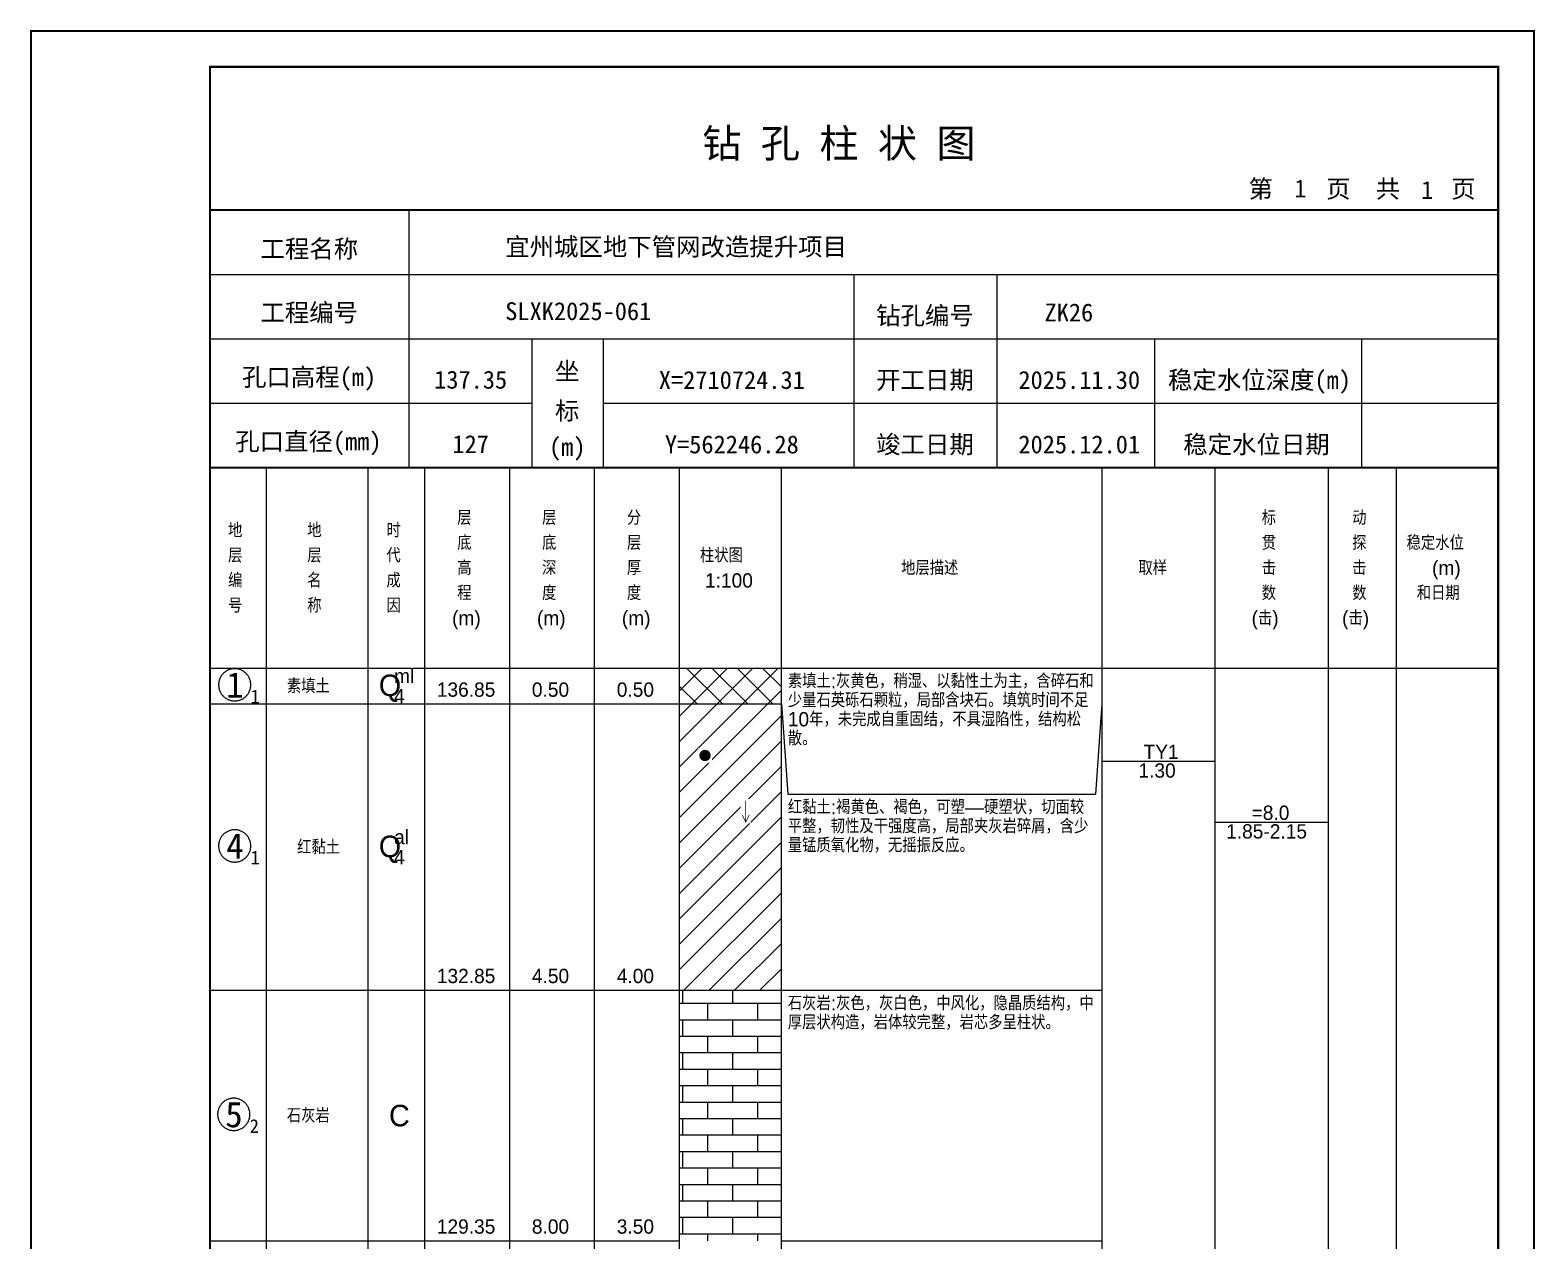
# Model space of a CAD drawing. Header units: millimetres. Extents: x 12489 to 89920, y 4630 to 4927.
# Drawn here: x 43949.3 to 44159.6, y 4757.7 to 4926.8 of the extents above; entities that cross this region are included whole.
import ezdxf
from ezdxf.enums import TextEntityAlignment as Align

# ---------------------------------------------------------------- set-up
doc = ezdxf.new("R2010")
doc.units = ezdxf.units.MM
doc.layers.add('GICAD_QUYANG', color=7, linetype='Continuous')
doc.layers.add('ZZT_TC', color=7, linetype='Continuous')
doc.styles.add('成果图图块', font='', dxfattribs={"height": 2.5})
doc.styles.add('成果图模板', font='')
doc.styles.add('成果图模板标题', font='simhei.ttf')
doc.styles.add('成果图表体', font='Comfont.shx', dxfattribs={"height": 2, "bigfont": 'Hztxt12a.shx'})
doc.styles.get('成果图图块').set_extended_font_data('FangSong_GB2312')
doc.styles.get('成果图模板').set_extended_font_data('FangSong_GB2312')

# ---------------------------------------------------------------- blocks, each defined once
blk = doc.blocks.new('DCBH-1-1-1258', base_point=(0.3, -0.11))
at = {"layer": 'ZZT_TC', "color": 7}
blk.add_polyline3d([(-0.19, 2.31, 0), (-0.3, 2.31, 0), (-0.41, 2.3, 0), (-0.52, 2.29, 0), (-0.63, 2.27, 0), (-0.73, 2.24, 0), (-0.84, 2.21, 0), (-0.95, 2.18, 0), (-1.05, 2.14, 0), (-1.15, 2.09, 0), (-1.25, 2.04, 0), (-1.35, 1.99, 0), (-1.44, 1.93, 0), (-1.53, 1.87, 0), (-1.62, 1.8, 0), (-1.7, 1.73, 0), (-1.78, 1.65, 0), (-1.86, 1.57, 0), (-1.93, 1.49, 0), (-2, 1.4, 0), (-2.06, 1.31, 0), (-2.12, 1.22, 0), (-2.17, 1.12, 0), (-2.22, 1.02, 0), (-2.27, 0.92, 0), (-2.31, 0.82, 0), (-2.34, 0.71, 0), (-2.37, 0.61, 0), (-2.4, 0.5, 0), (-2.41, 0.39, 0), (-2.43, 0.28, 0), (-2.44, 0.17, 0), (-2.44, 0.06, 0), (-2.44, -0.05, 0), (-2.43, -0.16, 0), (-2.41, -0.27, 0), (-2.4, -0.38, 0), (-2.37, -0.49, 0), (-2.34, -0.6, 0), (-2.31, -0.7, 0), (-2.27, -0.8, 0), (-2.22, -0.9, 0), (-2.17, -1, 0), (-2.12, -1.1, 0), (-2.06, -1.19, 0), (-2, -1.28, 0), (-1.93, -1.37, 0), (-1.86, -1.45, 0), (-1.78, -1.53, 0), (-1.7, -1.61, 0), (-1.62, -1.68, 0), (-1.53, -1.75, 0), (-1.44, -1.81, 0), (-1.35, -1.87, 0), (-1.25, -1.93, 0), (-1.15, -1.98, 0), (-1.05, -2.02, 0), (-0.95, -2.06, 0), (-0.84, -2.1, 0), (-0.73, -2.13, 0), (-0.63, -2.15, 0), (-0.52, -2.17, 0), (-0.41, -2.18, 0), (-0.3, -2.19, 0), (-0.19, -2.19, 0), (-0.08, -2.19, 0), (0.03, -2.18, 0), (0.14, -2.17, 0), (0.25, -2.15, 0), (0.36, -2.13, 0), (0.47, -2.1, 0), (0.57, -2.06, 0), (0.67, -2.02, 0), (0.77, -1.98, 0), (0.87, -1.93, 0), (0.97, -1.87, 0), (1.06, -1.81, 0), (1.15, -1.75, 0), (1.24, -1.68, 0), (1.32, -1.61, 0), (1.4, -1.53, 0), (1.48, -1.45, 0), (1.55, -1.37, 0), (1.62, -1.28, 0), (1.68, -1.19, 0), (1.74, -1.1, 0), (1.8, -1, 0), (1.85, -0.9, 0), (1.89, -0.8, 0), (1.93, -0.7, 0), (1.97, -0.6, 0), (2, -0.49, 0), (2.02, -0.38, 0), (2.04, -0.27, 0), (2.05, -0.16, 0), (2.06, -0.05, 0), (2.06, 0.06, 0), (2.06, 0.17, 0), (2.05, 0.28, 0), (2.04, 0.39, 0), (2.02, 0.5, 0), (2, 0.61, 0), (1.97, 0.71, 0), (1.93, 0.82, 0), (1.89, 0.92, 0), (1.85, 1.02, 0), (1.8, 1.12, 0), (1.74, 1.22, 0), (1.68, 1.31, 0), (1.62, 1.4, 0), (1.55, 1.49, 0), (1.48, 1.57, 0), (1.4, 1.65, 0), (1.32, 1.73, 0), (1.24, 1.8, 0), (1.15, 1.87, 0), (1.06, 1.93, 0), (0.97, 1.99, 0), (0.87, 2.04, 0), (0.77, 2.09, 0), (0.67, 2.14, 0), (0.57, 2.18, 0), (0.47, 2.21, 0), (0.36, 2.24, 0), (0.25, 2.27, 0), (0.14, 2.29, 0), (0.03, 2.3, 0), (-0.08, 2.31, 0), (-0.19, 2.31, 0)], dxfattribs=at)
at = {"style": '成果图图块'}
blk.add_text('1', height=3.57, dxfattribs=at).set_placement((-0.16, -1.74), align=Align.CENTER)
blk.add_text('1', height=1.91, dxfattribs=at).set_placement((2.03, -2.53))
blk = doc.blocks.new('DCBH-1-1-1259', base_point=(0.3, -0.11))
at = {"layer": 'ZZT_TC', "color": 7}
blk.add_polyline3d([(-0.19, 2.31, 0), (-0.3, 2.31, 0), (-0.41, 2.3, 0), (-0.52, 2.29, 0), (-0.63, 2.27, 0), (-0.73, 2.24, 0), (-0.84, 2.21, 0), (-0.95, 2.18, 0), (-1.05, 2.14, 0), (-1.15, 2.09, 0), (-1.25, 2.04, 0), (-1.35, 1.99, 0), (-1.44, 1.93, 0), (-1.53, 1.87, 0), (-1.62, 1.8, 0), (-1.7, 1.73, 0), (-1.78, 1.65, 0), (-1.86, 1.57, 0), (-1.93, 1.49, 0), (-2, 1.4, 0), (-2.06, 1.31, 0), (-2.12, 1.22, 0), (-2.17, 1.12, 0), (-2.22, 1.02, 0), (-2.27, 0.92, 0), (-2.31, 0.82, 0), (-2.34, 0.71, 0), (-2.37, 0.61, 0), (-2.4, 0.5, 0), (-2.41, 0.39, 0), (-2.43, 0.28, 0), (-2.44, 0.17, 0), (-2.44, 0.06, 0), (-2.44, -0.05, 0), (-2.43, -0.16, 0), (-2.41, -0.27, 0), (-2.4, -0.38, 0), (-2.37, -0.49, 0), (-2.34, -0.6, 0), (-2.31, -0.7, 0), (-2.27, -0.8, 0), (-2.22, -0.9, 0), (-2.17, -1, 0), (-2.12, -1.1, 0), (-2.06, -1.19, 0), (-2, -1.28, 0), (-1.93, -1.37, 0), (-1.86, -1.45, 0), (-1.78, -1.53, 0), (-1.7, -1.61, 0), (-1.62, -1.68, 0), (-1.53, -1.75, 0), (-1.44, -1.81, 0), (-1.35, -1.87, 0), (-1.25, -1.93, 0), (-1.15, -1.98, 0), (-1.05, -2.02, 0), (-0.95, -2.06, 0), (-0.84, -2.1, 0), (-0.73, -2.13, 0), (-0.63, -2.15, 0), (-0.52, -2.17, 0), (-0.41, -2.18, 0), (-0.3, -2.19, 0), (-0.19, -2.19, 0), (-0.08, -2.19, 0), (0.03, -2.18, 0), (0.14, -2.17, 0), (0.25, -2.15, 0), (0.36, -2.13, 0), (0.47, -2.1, 0), (0.57, -2.06, 0), (0.67, -2.02, 0), (0.77, -1.98, 0), (0.87, -1.93, 0), (0.97, -1.87, 0), (1.06, -1.81, 0), (1.15, -1.75, 0), (1.24, -1.68, 0), (1.32, -1.61, 0), (1.4, -1.53, 0), (1.48, -1.45, 0), (1.55, -1.37, 0), (1.62, -1.28, 0), (1.68, -1.19, 0), (1.74, -1.1, 0), (1.8, -1, 0), (1.85, -0.9, 0), (1.89, -0.8, 0), (1.93, -0.7, 0), (1.97, -0.6, 0), (2, -0.49, 0), (2.02, -0.38, 0), (2.04, -0.27, 0), (2.05, -0.16, 0), (2.06, -0.05, 0), (2.06, 0.06, 0), (2.06, 0.17, 0), (2.05, 0.28, 0), (2.04, 0.39, 0), (2.02, 0.5, 0), (2, 0.61, 0), (1.97, 0.71, 0), (1.93, 0.82, 0), (1.89, 0.92, 0), (1.85, 1.02, 0), (1.8, 1.12, 0), (1.74, 1.22, 0), (1.68, 1.31, 0), (1.62, 1.4, 0), (1.55, 1.49, 0), (1.48, 1.57, 0), (1.4, 1.65, 0), (1.32, 1.73, 0), (1.24, 1.8, 0), (1.15, 1.87, 0), (1.06, 1.93, 0), (0.97, 1.99, 0), (0.87, 2.04, 0), (0.77, 2.09, 0), (0.67, 2.14, 0), (0.57, 2.18, 0), (0.47, 2.21, 0), (0.36, 2.24, 0), (0.25, 2.27, 0), (0.14, 2.29, 0), (0.03, 2.3, 0), (-0.08, 2.31, 0), (-0.19, 2.31, 0)], dxfattribs=at)
at = {"style": '成果图图块'}
blk.add_text('4', height=3.57, dxfattribs=at).set_placement((-0.16, -1.74), align=Align.CENTER)
blk.add_text('1', height=1.91, dxfattribs=at).set_placement((2.03, -2.53))
blk = doc.blocks.new('DCBH-1-1-1260', base_point=(0.43, -0.11))
at = {"layer": 'ZZT_TC', "color": 7}
blk.add_polyline3d([(-0.19, 2.31, 0), (-0.3, 2.31, 0), (-0.41, 2.3, 0), (-0.52, 2.29, 0), (-0.63, 2.27, 0), (-0.73, 2.24, 0), (-0.84, 2.21, 0), (-0.95, 2.18, 0), (-1.05, 2.14, 0), (-1.15, 2.09, 0), (-1.25, 2.04, 0), (-1.35, 1.99, 0), (-1.44, 1.93, 0), (-1.53, 1.87, 0), (-1.62, 1.8, 0), (-1.7, 1.73, 0), (-1.78, 1.65, 0), (-1.86, 1.57, 0), (-1.93, 1.49, 0), (-2, 1.4, 0), (-2.06, 1.31, 0), (-2.12, 1.22, 0), (-2.17, 1.12, 0), (-2.22, 1.02, 0), (-2.27, 0.92, 0), (-2.31, 0.82, 0), (-2.34, 0.71, 0), (-2.37, 0.61, 0), (-2.4, 0.5, 0), (-2.41, 0.39, 0), (-2.43, 0.28, 0), (-2.44, 0.17, 0), (-2.44, 0.06, 0), (-2.44, -0.05, 0), (-2.43, -0.16, 0), (-2.41, -0.27, 0), (-2.4, -0.38, 0), (-2.37, -0.49, 0), (-2.34, -0.6, 0), (-2.31, -0.7, 0), (-2.27, -0.8, 0), (-2.22, -0.9, 0), (-2.17, -1, 0), (-2.12, -1.1, 0), (-2.06, -1.19, 0), (-2, -1.28, 0), (-1.93, -1.37, 0), (-1.86, -1.45, 0), (-1.78, -1.53, 0), (-1.7, -1.61, 0), (-1.62, -1.68, 0), (-1.53, -1.75, 0), (-1.44, -1.81, 0), (-1.35, -1.87, 0), (-1.25, -1.93, 0), (-1.15, -1.98, 0), (-1.05, -2.02, 0), (-0.95, -2.06, 0), (-0.84, -2.1, 0), (-0.73, -2.13, 0), (-0.63, -2.15, 0), (-0.52, -2.17, 0), (-0.41, -2.18, 0), (-0.3, -2.19, 0), (-0.19, -2.19, 0), (-0.08, -2.19, 0), (0.03, -2.18, 0), (0.14, -2.17, 0), (0.25, -2.15, 0), (0.36, -2.13, 0), (0.47, -2.1, 0), (0.57, -2.06, 0), (0.67, -2.02, 0), (0.77, -1.98, 0), (0.87, -1.93, 0), (0.97, -1.87, 0), (1.06, -1.81, 0), (1.15, -1.75, 0), (1.24, -1.68, 0), (1.32, -1.61, 0), (1.4, -1.53, 0), (1.48, -1.45, 0), (1.55, -1.37, 0), (1.62, -1.28, 0), (1.68, -1.19, 0), (1.74, -1.1, 0), (1.8, -1, 0), (1.85, -0.9, 0), (1.89, -0.8, 0), (1.93, -0.7, 0), (1.97, -0.6, 0), (2, -0.49, 0), (2.02, -0.38, 0), (2.04, -0.27, 0), (2.05, -0.16, 0), (2.06, -0.05, 0), (2.06, 0.06, 0), (2.06, 0.17, 0), (2.05, 0.28, 0), (2.04, 0.39, 0), (2.02, 0.5, 0), (2, 0.61, 0), (1.97, 0.71, 0), (1.93, 0.82, 0), (1.89, 0.92, 0), (1.85, 1.02, 0), (1.8, 1.12, 0), (1.74, 1.22, 0), (1.68, 1.31, 0), (1.62, 1.4, 0), (1.55, 1.49, 0), (1.48, 1.57, 0), (1.4, 1.65, 0), (1.32, 1.73, 0), (1.24, 1.8, 0), (1.15, 1.87, 0), (1.06, 1.93, 0), (0.97, 1.99, 0), (0.87, 2.04, 0), (0.77, 2.09, 0), (0.67, 2.14, 0), (0.57, 2.18, 0), (0.47, 2.21, 0), (0.36, 2.24, 0), (0.25, 2.27, 0), (0.14, 2.29, 0), (0.03, 2.3, 0), (-0.08, 2.31, 0), (-0.19, 2.31, 0)], dxfattribs=at)
at = {"style": '成果图图块'}
blk.add_text('5', height=3.57, dxfattribs=at).set_placement((-0.16, -1.74), align=Align.CENTER)
blk.add_text('2', height=1.91, dxfattribs=at).set_placement((2.03, -2.53))
blk = doc.blocks.new('gkqy1.dwg', base_point=(0.8, 0))
blk.add_wipeout([(-0.2, -0.2), (1.8, -0.2), (1.8, 1.8), (-0.2, 1.8)])
at = {"layer": 'GICAD_QUYANG'}
h = blk.add_hatch(color=7, dxfattribs=at)
edge = h.paths.add_edge_path()
edge.add_arc((0.8, 0.8), 0.8, 0, 360)
blk = doc.blocks.new('zztSLbg.dwg', base_point=(0.5, 0))
blk.add_wipeout([(-0.2, -0.2), (1.2, -0.2), (1.2, 3.2), (-0.2, 3.2)])
at = {"color": 7, "const_width": 0.1}
for points in [[(0.5, 3), (0.5, 0)], [(0, 1), (0.5, 0), (1, 1)]]:
    blk.add_lwpolyline(points, dxfattribs=at)
blk = doc.blocks.new('钻孔柱状图路桥昇龙制图梁世成校核莫家里.dwg144', base_point=(25, 236))
for p, q in [((52.82, 236), (52.82, 272)), ((25, 263), (205, 263)), ((115, 236), (115, 263)), ((135, 236), (135, 263)), ((25, 254), (205, 254)), ((70, 236), (70, 254)), ((80, 236), (80, 254)), ((157, 236), (157, 254)), ((185.95, 236), (185.95, 254)), ((25, 245), (70, 245)), ((80, 245), (205, 245))]:
    blk.add_line(p, q)
for points, const_width in [([(0, 0), (210, 0), (210, 297), (0, 297)], 0.25), ([(25, 5), (205, 5), (205, 292), (25, 292)], 0.3)]:
    blk.add_lwpolyline(points, close=True, dxfattribs=dict(const_width=const_width))
at = {"const_width": 0.3}
for points in [[(25, 272), (205, 272)], [(25, 236), (205, 236)]]:
    blk.add_lwpolyline(points, dxfattribs=at)
for s, height, style, p in [('钻 孔 柱 状 图', 4, '成果图模板标题', (93.8, 279.31)), ('第', 2.5, '成果图模板', (170.12, 273.7)), ('页', 2.5, '成果图模板', (180.96, 273.7)), ('共', 2.5, '成果图模板', (187.88, 273.7)), ('页', 2.5, '成果图模板', (198.44, 273.7)), ('工程名称', 2.5, '成果图模板', (32.07, 265.32)), ('宜州城区地下管网改造提升项目', 2.5, '成果图模板', (66.26, 265.61)), ('工程编号', 2.5, '成果图模板', (32.05, 256.41)), ('SLXK2025-061', 2.5, '成果图模板', (66.26, 256.61)), ('钻孔编号', 2.5, '成果图模板', (118.08, 256)), ('ZK26', 2.5, '成果图模板', (141.61, 256.43)), ('孔口高程(m)', 2.5, '成果图模板', (29.48, 247.41)), ('坐', 2.5, '成果图模板', (73.21, 248.24)), ('开工日期', 2.5, '成果图模板', (118.08, 247)), ('稳定水位深度(m)', 2.5, '成果图模板', (158.86, 247)), ('标', 2.5, '成果图模板', (73.21, 242.7)), ('孔口直径(mm)', 2.5, '成果图模板', (28.54, 238.41)), ('(m) ', 2.5, '成果图模板', (72.38, 237.65)), ('竣工日期', 2.5, '成果图模板', (118.08, 238)), ('稳定水位日期', 2.5, '成果图模板', (160.99, 238))]:
    blk.add_text(s, height=height, dxfattribs=dict(style=style)).set_placement(p)
at = {"style": '成果图模板'}
for s, p in [('1', (177.35, 273.74)), ('1', (195.08, 273.53)), ('137.35', (61.43, 247.04)), ('X=2710724.31', (97.92, 247)), ('2025.11.30', (146.46, 247)), ('127', (61.43, 238.04)), ('Y=562246.28', (97.92, 238)), ('2025.12.01', (146.46, 238))]:
    blk.add_text(s, height=2.5, dxfattribs=at).set_placement(p, align=Align.CENTER)

msp = doc.modelspace()

# ---------------------------------------------------------------- hatches: boundary and pattern name
at = {"linetype": 'Continuous'}
h = msp.add_hatch(dxfattribs=at)
h.set_pattern_fill('GKSTT', scale=0.5, style=0, pattern_type=2)
h.set_pattern_definition([(45, (0, 0), (-1.76776695, 1.76776695), []), (135, (0, 0), (-1.76776695, -1.76776695), [])])
h.paths.add_polyline_path([(44040.06, 4832.71), (44054.29, 4832.71), (44054.29, 4837.71), (44040.06, 4837.71)])
h = msp.add_hatch(dxfattribs=at)
h.set_pattern_fill('GKNXT', scale=0.5, style=0, pattern_type=2)
h.set_pattern_definition([(45, (0, 0), (-1.76776695, 1.76776695), [])])
h.paths.add_polyline_path([(44040.06, 4792.71), (44054.29, 4792.71), (44054.29, 4832.71), (44040.06, 4832.71)])
h = msp.add_hatch(dxfattribs=at)
h.set_pattern_fill('GKSHY', scale=0.5, style=0, pattern_type=2)
h.set_pattern_definition([(0, (0, 0), (0, 2.3), []), (90, (0, 0), (-3.5, 2.3), [2.3, -2.3])])
h.paths.add_polyline_path([(44040.06, 4757.71), (44054.29, 4757.71), (44054.29, 4792.71), (44040.06, 4792.71)])

# ---------------------------------------------------------------- linework, layer by layer
at = {"color": 0}
for p, q in [((43974.45, 4837.71), (43982.35, 4837.71)), ((43974.45, 4832.71), (43974.45, 4837.71)), ((43982.35, 4832.71), (43982.35, 4837.71)), ((43974.45, 4832.71), (43982.35, 4832.71)), ((43974.45, 4832.71), (43982.35, 4832.71)), ((43974.45, 4792.71), (43974.45, 4832.71)), ((43982.35, 4792.71), (43982.35, 4832.71)), ((43974.45, 4792.71), (43982.35, 4792.71)), ((43974.45, 4792.71), (43982.35, 4792.71)), ((43974.45, 4757.71), (43974.45, 4792.71)), ((43982.35, 4757.71), (43982.35, 4792.71)), ((43974.45, 4757.71), (43982.35, 4757.71))]:
    msp.add_line(p, q, dxfattribs=at)
for points in [[(43974.45, 4865.71), (43982.35, 4865.71)], [(43974.45, 4837.71), (43974.45, 4865.71)], [(43982.35, 4837.71), (43982.35, 4865.71)], [(43982.35, 4865.71), (43996.58, 4865.71)], [(43982.35, 4837.71), (43982.35, 4865.71)], [(43996.58, 4837.71), (43996.58, 4865.71)], [(43996.58, 4865.71), (44004.49, 4865.71)], [(43996.58, 4837.71), (43996.58, 4865.71)], [(44004.49, 4837.71), (44004.49, 4865.71)], [(44004.49, 4865.71), (44016.35, 4865.71)], [(44004.49, 4837.71), (44004.49, 4865.71)], [(44016.35, 4837.71), (44016.35, 4865.71)], [(44016.35, 4865.71), (44028.2, 4865.71)], [(44016.35, 4837.71), (44016.35, 4865.71)], [(44028.2, 4837.71), (44028.2, 4865.71)], [(44028.2, 4865.71), (44040.06, 4865.71)], [(44028.2, 4837.71), (44028.2, 4865.71)], [(44040.06, 4837.71), (44040.06, 4865.71)], [(44040.06, 4865.71), (44054.29, 4865.71)], [(44040.06, 4837.71), (44040.06, 4865.71)], [(44054.29, 4837.71), (44054.29, 4865.71)], [(44054.29, 4865.71), (44099.11, 4865.71)], [(44054.29, 4837.71), (44054.29, 4865.71)], [(44099.11, 4837.71), (44099.11, 4865.71)], [(44099.11, 4865.71), (44114.92, 4865.71)], [(44099.11, 4837.71), (44099.11, 4865.71)], [(44114.92, 4837.71), (44114.92, 4865.71)], [(44114.92, 4865.71), (44130.73, 4865.71)], [(44114.92, 4837.71), (44114.92, 4865.71)], [(44130.73, 4837.71), (44130.73, 4865.71)], [(44130.73, 4865.71), (44140.22, 4865.71)], [(44130.73, 4837.71), (44130.73, 4865.71)], [(44140.22, 4837.71), (44140.22, 4865.71)], [(44140.22, 4865.71), (44154.45, 4865.71)], [(44140.22, 4837.71), (44140.22, 4865.71)], [(44154.45, 4837.71), (44154.45, 4865.71)], [(43974.45, 4837.71), (43982.35, 4837.71)], [(43974.45, 4643.71), (43974.45, 4837.71)], [(43974.45, 4837.71), (43982.35, 4837.71)], [(43982.35, 4643.71), (43982.35, 4837.71)], [(43982.35, 4837.71), (43996.58, 4837.71)], [(43982.35, 4643.71), (43982.35, 4837.71)], [(43982.35, 4837.71), (43996.58, 4837.71)], [(43982.35, 4837.71), (43996.58, 4837.71)], [(43982.35, 4832.71), (43982.35, 4837.71)], [(43996.58, 4643.71), (43996.58, 4837.71)], [(43996.58, 4832.71), (43996.58, 4837.71)], [(43996.58, 4837.71), (44004.49, 4837.71)], [(43996.58, 4643.71), (43996.58, 4837.71)], [(43996.58, 4837.71), (44004.49, 4837.71)], [(43996.58, 4837.71), (44004.49, 4837.71)], [(43996.58, 4832.71), (43996.58, 4837.71)], [(44004.49, 4643.71), (44004.49, 4837.71)], [(44004.49, 4832.71), (44004.49, 4837.71)], [(44004.49, 4837.71), (44016.35, 4837.71)], [(44004.49, 4643.71), (44004.49, 4837.71)], [(44004.49, 4837.71), (44016.35, 4837.71)], [(44004.49, 4837.71), (44016.35, 4837.71)], [(44004.49, 4832.71), (44004.49, 4837.71)], [(44016.35, 4643.71), (44016.35, 4837.71)], [(44016.35, 4832.71), (44016.35, 4837.71)], [(44016.35, 4837.71), (44028.2, 4837.71)], [(44016.35, 4643.71), (44016.35, 4837.71)], [(44016.35, 4837.71), (44028.2, 4837.71)], [(44016.35, 4837.71), (44028.2, 4837.71)], [(44016.35, 4832.71), (44016.35, 4837.71)], [(44028.2, 4643.71), (44028.2, 4837.71)], [(44028.2, 4832.71), (44028.2, 4837.71)], [(44028.2, 4837.71), (44040.06, 4837.71)], [(44028.2, 4643.71), (44028.2, 4837.71)], [(44028.2, 4837.71), (44040.06, 4837.71)], [(44028.2, 4837.71), (44040.06, 4837.71)], [(44028.2, 4832.71), (44028.2, 4837.71)], [(44040.06, 4643.71), (44040.06, 4837.71)], [(44040.06, 4832.71), (44040.06, 4837.71)], [(44040.06, 4837.71), (44054.29, 4837.71)], [(44040.06, 4643.71), (44040.06, 4837.71)], [(44040.06, 4837.71), (44054.29, 4837.71)], [(44054.29, 4643.71), (44054.29, 4837.71)], [(44054.29, 4837.71), (44099.11, 4837.71)], [(44054.29, 4643.71), (44054.29, 4837.71)], [(44054.29, 4837.71), (44099.11, 4837.71)], [(44054.29, 4832.71), (44054.29, 4837.71)], [(44099.11, 4643.71), (44099.11, 4837.71)], [(44099.11, 4832.71), (44099.11, 4837.71)], [(44099.11, 4837.71), (44114.92, 4837.71)], [(44099.11, 4643.71), (44099.11, 4837.71)], [(44099.11, 4837.71), (44114.92, 4837.71)], [(44114.92, 4643.71), (44114.92, 4837.71)], [(44114.92, 4837.71), (44130.73, 4837.71)], [(44114.92, 4643.71), (44114.92, 4837.71)], [(44114.92, 4837.71), (44130.73, 4837.71)], [(44130.73, 4643.71), (44130.73, 4837.71)], [(44130.73, 4837.71), (44140.22, 4837.71)], [(44130.73, 4643.71), (44130.73, 4837.71)], [(44130.73, 4837.71), (44140.22, 4837.71)], [(44140.22, 4643.71), (44140.22, 4837.71)], [(44140.22, 4837.71), (44154.45, 4837.71)], [(44140.22, 4643.71), (44140.22, 4837.71)], [(44140.22, 4837.71), (44154.45, 4837.71)], [(44154.45, 4643.71), (44154.45, 4837.71)], [(43982.35, 4832.71), (43996.58, 4832.71)], [(43982.35, 4832.71), (43996.58, 4832.71)], [(43982.35, 4792.71), (43982.35, 4832.71)], [(43996.58, 4792.71), (43996.58, 4832.71)], [(43996.58, 4832.71), (44004.49, 4832.71)], [(43996.58, 4832.71), (44004.49, 4832.71)], [(43996.58, 4792.71), (43996.58, 4832.71)], [(44004.49, 4792.71), (44004.49, 4832.71)], [(44004.49, 4832.71), (44016.35, 4832.71)], [(44004.49, 4832.71), (44016.35, 4832.71)], [(44004.49, 4792.71), (44004.49, 4832.71)], [(44016.35, 4792.71), (44016.35, 4832.71)], [(44016.35, 4832.71), (44028.2, 4832.71)], [(44016.35, 4832.71), (44028.2, 4832.71)], [(44016.35, 4792.71), (44016.35, 4832.71)], [(44028.2, 4792.71), (44028.2, 4832.71)], [(44028.2, 4832.71), (44040.06, 4832.71)], [(44028.2, 4832.71), (44040.06, 4832.71)], [(44028.2, 4792.71), (44028.2, 4832.71)], [(44040.06, 4792.71), (44040.06, 4832.71)], [(44054.29, 4832.71), (44055.19, 4820.11)], [(44054.29, 4792.71), (44054.29, 4832.71)], [(44098.22, 4820.11), (44099.11, 4832.71)], [(44099.11, 4792.71), (44099.11, 4832.71)], [(44099.11, 4824.71), (44114.92, 4824.71)], [(44055.19, 4820.11), (44098.22, 4820.11)], [(44114.92, 4816.21), (44130.73, 4816.21)], [(43982.35, 4792.71), (43996.58, 4792.71)], [(43982.35, 4792.71), (43996.58, 4792.71)], [(43982.35, 4757.71), (43982.35, 4792.71)], [(43996.58, 4757.71), (43996.58, 4792.71)], [(43996.58, 4792.71), (44004.49, 4792.71)], [(43996.58, 4792.71), (44004.49, 4792.71)], [(43996.58, 4757.71), (43996.58, 4792.71)], [(44004.49, 4757.71), (44004.49, 4792.71)], [(44004.49, 4792.71), (44016.35, 4792.71)], [(44004.49, 4792.71), (44016.35, 4792.71)], [(44004.49, 4757.71), (44004.49, 4792.71)], [(44016.35, 4757.71), (44016.35, 4792.71)], [(44016.35, 4792.71), (44028.2, 4792.71)], [(44016.35, 4792.71), (44028.2, 4792.71)], [(44016.35, 4757.71), (44016.35, 4792.71)], [(44028.2, 4757.71), (44028.2, 4792.71)], [(44028.2, 4792.71), (44040.06, 4792.71)], [(44028.2, 4792.71), (44040.06, 4792.71)], [(44028.2, 4757.71), (44028.2, 4792.71)], [(44040.06, 4757.71), (44040.06, 4792.71)], [(44054.29, 4792.71), (44099.11, 4792.71)], [(44054.29, 4792.71), (44099.11, 4792.71)], [(44054.29, 4757.71), (44054.29, 4792.71)], [(44099.11, 4757.71), (44099.11, 4792.71)], [(43982.35, 4757.71), (43996.58, 4757.71)], [(43996.58, 4757.71), (44004.49, 4757.71)], [(44004.49, 4757.71), (44016.35, 4757.71)], [(44016.35, 4757.71), (44028.2, 4757.71)], [(44028.2, 4757.71), (44040.06, 4757.71)], [(44054.29, 4757.71), (44099.11, 4757.71)]]:
    msp.add_lwpolyline(points, dxfattribs=at)
at = {"color": 7, "flags": 128}
for points in [[(44040.06, 4832.71), (44054.29, 4832.71)], [(44040.06, 4792.71), (44054.29, 4792.71)]]:
    msp.add_lwpolyline(points, dxfattribs=at)

# ---------------------------------------------------------------- block references
for name, p in [('DCBH-1-1-1258', (43978.4, 4835.21)), ('DCBH-1-1-1259', (43978.4, 4812.71)), ('DCBH-1-1-1260', (43978.4, 4775.21))]:
    msp.add_blockref(name, p)

# ---------------------------------------------------------------- texts
at = {"color": 0, "style": '成果图表体'}
for s, height, p in [('层', 2, (44009, 4857.71)), ('层', 2, (44020.85, 4857.71)), ('分', 2, (44032.71, 4857.71)), ('标', 2, (44121.41, 4857.71)), ('动', 2, (44134.05, 4857.71)), ('地', 2, (43976.98, 4855.96)), ('地', 2, (43988.05, 4855.96)), ('时', 2, (43999.11, 4855.96)), ('底', 2, (44009, 4854.21)), ('底', 2, (44020.85, 4854.21)), ('层', 2, (44032.71, 4854.21)), ('贯', 2, (44121.41, 4854.21)), ('探', 2, (44134.05, 4854.21)), ('稳定水位', 2, (44141.65, 4854.21)), ('层', 2, (43976.98, 4852.46)), ('层', 2, (43988.05, 4852.46)), ('代', 2, (43999.11, 4852.46)), ('高', 2, (44009, 4850.71)), ('深', 2, (44020.85, 4850.71)), ('厚', 2, (44032.71, 4850.71)), ('柱状图', 2, (44042.91, 4852.46)), ('地层描述', 2, (44071.02, 4850.71)), ('取样', 2, (44104.18, 4850.71)), ('击', 2, (44121.41, 4850.71)), ('击', 2, (44134.05, 4850.71)), ('(m)', 2, (44145.2, 4850.71)), ('编', 2, (43976.98, 4848.96)), ('名', 2, (43988.05, 4848.96)), ('成', 2, (43999.11, 4848.96)), ('1:100', 2, (44043.62, 4848.96)), ('程', 2, (44009, 4847.21)), ('度', 2, (44020.85, 4847.21)), ('度', 2, (44032.71, 4847.21)), ('数', 2, (44121.41, 4847.21)), ('数', 2, (44134.05, 4847.21)), ('和日期', 2, (44143.07, 4847.21)), ('号', 2, (43976.98, 4845.46)), ('称', 2, (43988.05, 4845.46)), ('因', 2, (43999.11, 4845.46)), ('(m)', 2, (44008.28, 4843.71)), ('(m)', 2, (44020.14, 4843.71)), ('(m)', 2, (44032, 4843.71)), ('(击)', 2, (44119.99, 4843.71)), ('(击)', 2, (44132.63, 4843.71)), ('素填土', 2, (43985.2, 4834.21)), ('Q', 3, (43998.05, 4833.81)), ('ml', 2, (44000.18, 4835.61)), ('4', 2, (44000.18, 4832.81)), ('136.85', 2, (44006.15, 4833.71)), ('0.50', 2, (44019.43, 4833.71)), ('0.50', 2, (44031.29, 4833.71)), ('TY1', 2, (44104.89, 4825.01)), ('1.30', 2, (44104.18, 4822.41)), ('=8.0', 2, (44119.99, 4816.51)), ('al', 2, (44000.18, 4813.11)), ('1.85-2.15', 2, (44116.43, 4813.91)), ('红黏土', 2, (43986.63, 4811.71)), ('Q', 3, (43998.05, 4811.31)), ('4', 2, (44000.18, 4810.31)), ('132.85', 2, (44006.15, 4793.71)), ('4.50', 2, (44019.43, 4793.71)), ('4.00', 2, (44031.29, 4793.71)), ('石灰岩', 2, (43985.2, 4774.21)), ('C', 3, (43999.47, 4773.71)), ('129.35', 2, (44006.15, 4758.71)), ('8.00', 2, (44019.43, 4758.71)), ('3.50', 2, (44031.29, 4758.71))]:
    msp.add_text(s, height=height, dxfattribs=at).set_placement(p)
at = {"color": 0, "char_height": 2, "width": 43.0292, "attachment_point": 1, "line_spacing_factor": 0.8, "style": '成果图表体'}
for s, insert in [('素填土:灰黄色，稍湿、以黏性土为主，含碎石和少量石英砾石颗粒，局部含块石。填筑时间不足10年，未完成自重固结，不具湿陷性，结构松散。', (44055.19, 4836.91)), ('红黏土:褐黄色、褐色，可塑—硬塑状，切面较平整，韧性及干强度高，局部夹灰岩碎屑，含少量锰质氧化物，无摇振反应。', (44055.19, 4819.31)), ('石灰岩:灰色，灰白色，中风化，隐晶质结构，中厚层状构造，岩体较完整，岩芯多呈柱状。', (44055.19, 4791.91))]:
    msp.add_mtext(s, dxfattribs=dict(at, insert=insert))

# ---------------------------------------------------------------- next in the draw order: block references
for name, p in [('gkqy1.dwg', (44043.62, 4824.71)), ('zztSLbg.dwg', (44049.31, 4816.21))]:
    msp.add_blockref(name, p)

# ---------------------------------------------------------------- next in the draw order: block references
msp.add_blockref('钻孔柱状图路桥昇龙制图梁世成校核莫家里.dwg144', (43974.45, 4865.71))

doc.saveas('drawing.dxf')
